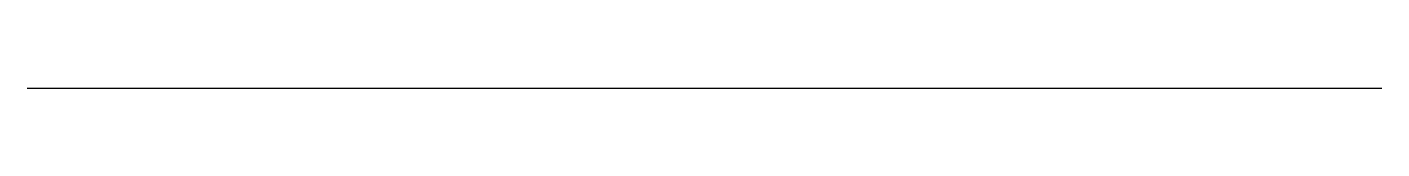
# Model space of a CAD drawing. Header units: metres. Extents: x 0 to 1, y 0 to 0.
import ezdxf

# ---------------------------------------------------------------- set-up
doc = ezdxf.new("R2010")
doc.units = ezdxf.units.M
doc.layers.add('MOBILIARIO', color=7, linetype='Continuous')

# ---------------------------------------------------------------- blocks, each defined once
blk = doc.blocks.new('BANCA')
blk.add_line((0, 0), (1, 0))

msp = doc.modelspace()

# ---------------------------------------------------------------- block references
at = {"layer": 'MOBILIARIO'}
msp.add_blockref('BANCA', (0, 0), dxfattribs=at)

doc.saveas('drawing.dxf')
